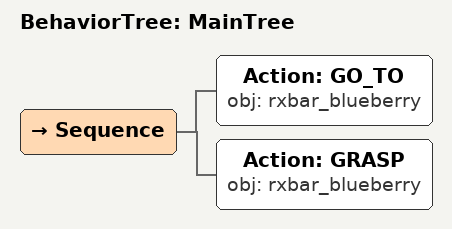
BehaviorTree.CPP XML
<root main_tree_to_execute="MainTree">
  <BehaviorTree ID="MainTree">
    <Sequence>
      <!-- Go to rxbar_blueberry -->
      <Action ID="GO_TO" obj="rxbar_blueberry" />
      <!-- Grasp rxbar_blueberry -->
      <Action ID="GRASP" obj="rxbar_blueberry" />
    </Sequence>
  </BehaviorTree>
</root>
